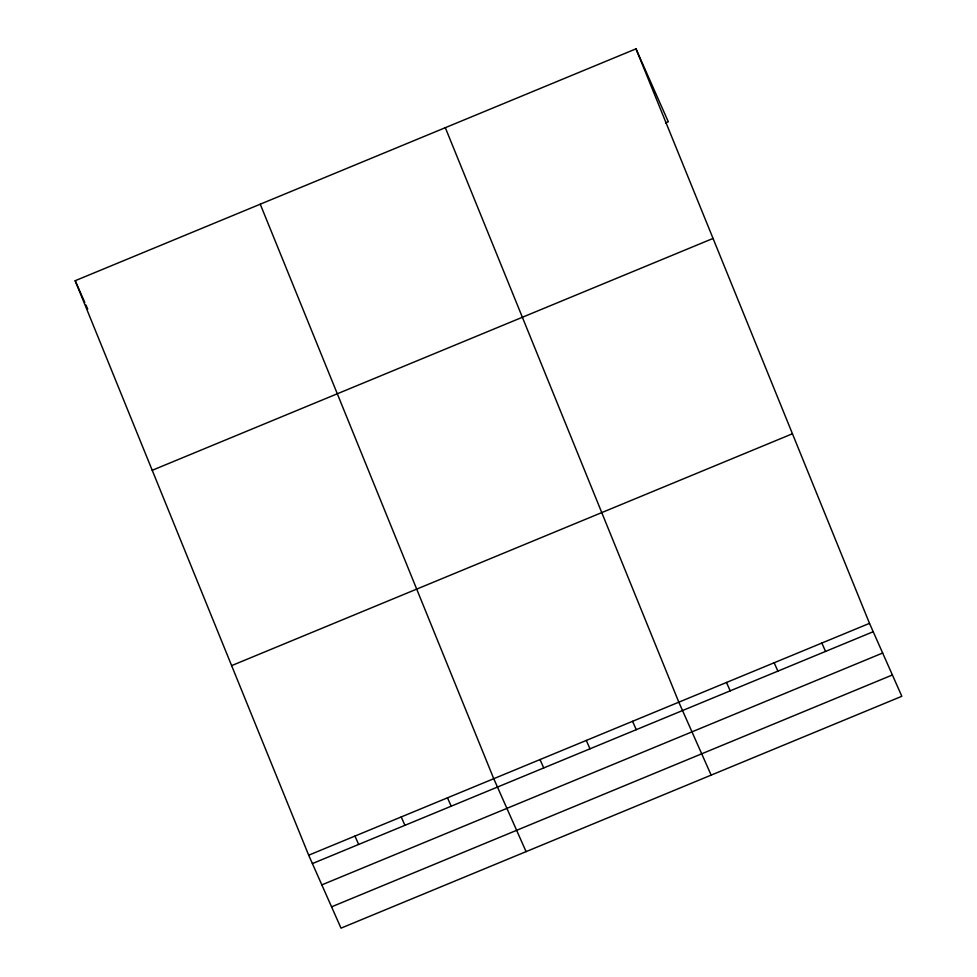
<?xml version="1.0" encoding="UTF-8"?>
<svg xmlns="http://www.w3.org/2000/svg" width="977" height="977" viewBox="0 0 977 977"><rect width="100%" height="100%" fill="white"/><g stroke="black" fill="none" stroke-linecap="round" stroke-linejoin="round"><path stroke-width="1.47" d="M635.99 48.85L869.506 623.35L901.832 696.283L341.01 928.15L308.683 855.205L75.168 280.717L635.99 48.85L668.317 121.795L665.508 122.955M152.229 470.291L713.051 238.437M231.622 665.63L792.445 433.764M308.683 855.205L869.506 623.35M312.396 863.583L873.218 631.716M321.836 884.881L882.658 653.027M331.557 906.839L892.392 674.973M821.84 643.049L825.541 651.427M774.163 662.76L777.875 671.126M726.497 682.471L730.21 690.837M711.146 775.115L678.82 702.182L445.317 127.682M632.559 721.307L636.271 729.672M586.285 740.432L589.998 748.809M540.025 759.569L543.725 767.934M526.078 851.639L493.751 778.693L260.248 204.193M447.49 797.818L451.191 806.196M401.217 816.955L404.93 825.321M354.956 836.08L358.657 844.446M75.168 280.717L84.779 302.406M85.964 305.068L87.735 309.062"/></g></svg>
